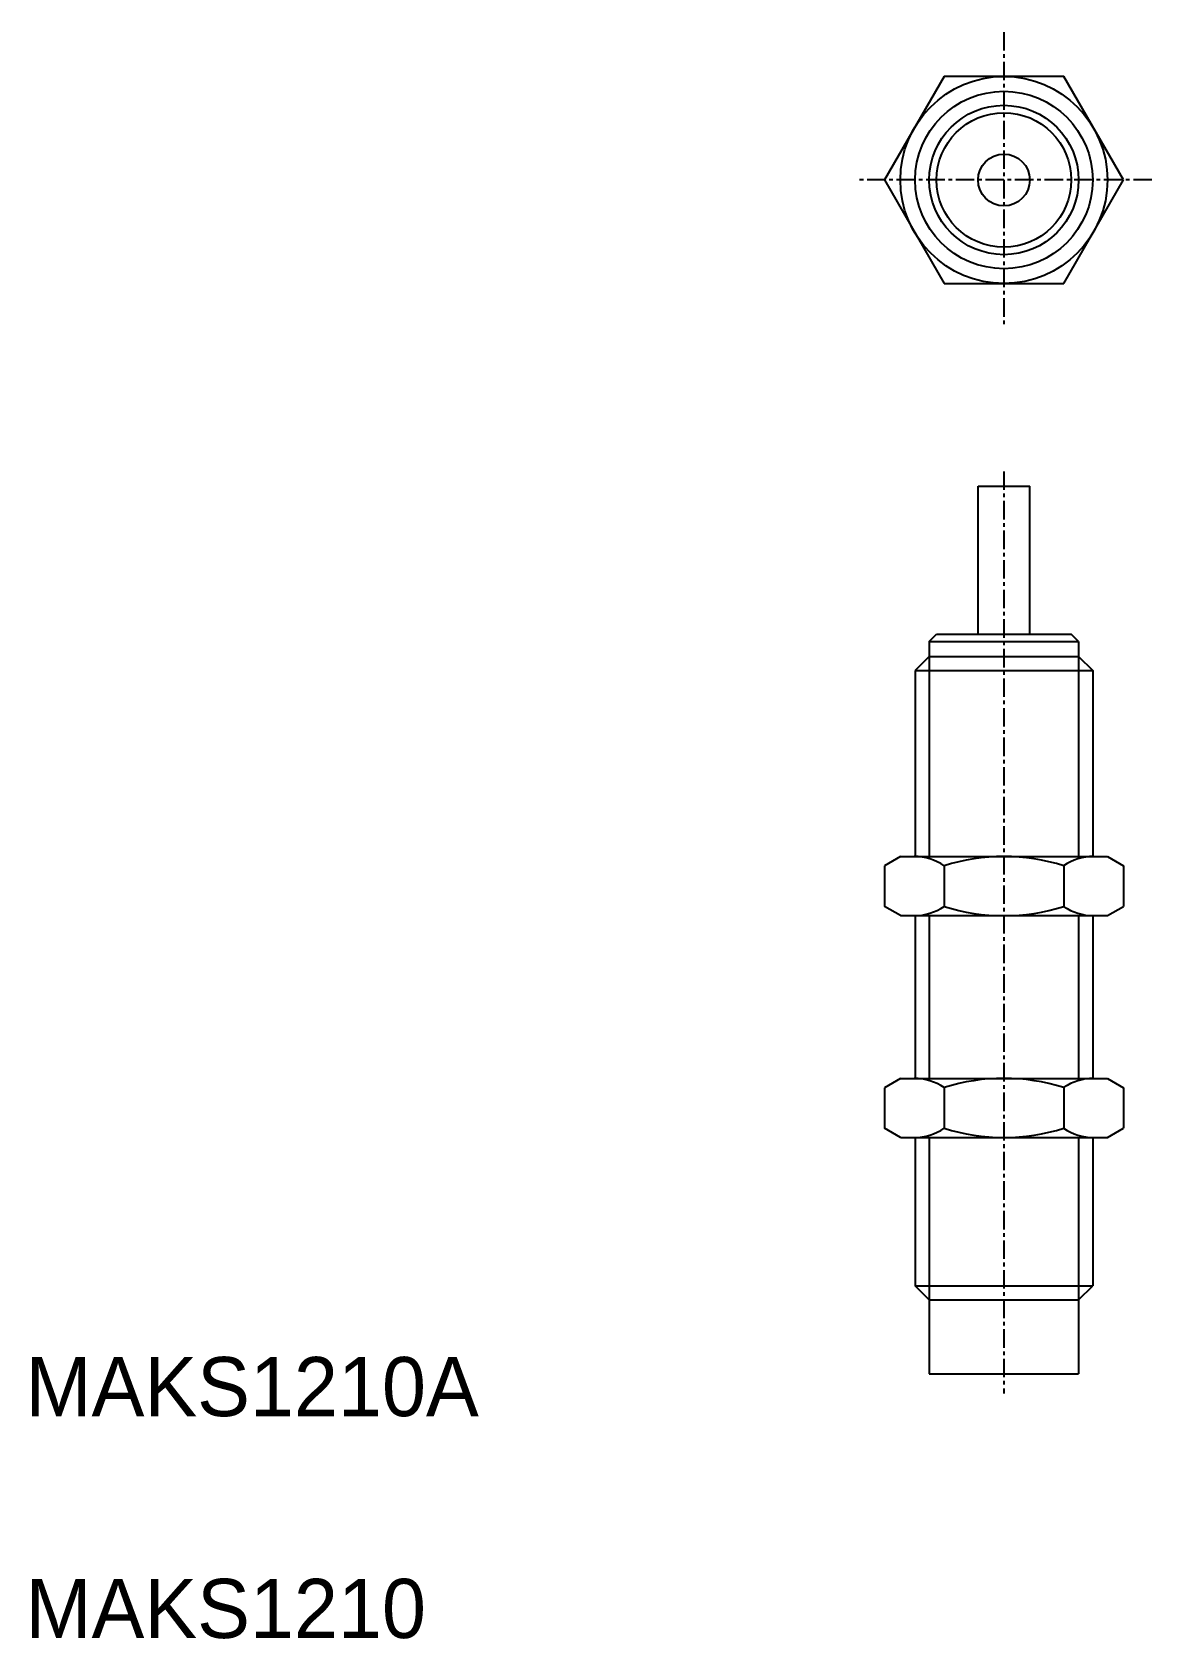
# Model space of a CAD drawing. Extents: x 10 to 86, y 10 to 119.
import ezdxf

# ---------------------------------------------------------------- set-up
doc = ezdxf.new("R2010")
doc.units = 0
doc.linetypes.add('CENTER', pattern=[2, 1.25, -0.25, 0.25, -0.25])
doc.layers.get('0').update_dxf_attribs({"linetype": 'CONTINUOUS'})
doc.layers.add('CENTER', color=1, linetype='CENTER')

msp = doc.modelspace()

# ---------------------------------------------------------------- linework, layer by layer
at = {"color": 7, "linetype": 'CONTINUOUS'}
for p, q in [((72.08, 115.58), (68.04, 108.58)), ((80.16, 115.58), (72.08, 115.58)), ((84.2, 108.58), (80.16, 115.58)), ((68.04, 108.58), (72.08, 101.58)), ((80.16, 101.58), (84.2, 108.58)), ((72.08, 101.58), (80.16, 101.58)), ((74.37, 77.87), (74.37, 87.87)), ((74.37, 87.87), (77.87, 87.87)), ((77.87, 77.87), (77.87, 87.87)), ((71.07, 77.37), (71.57, 77.87)), ((71.07, 77.37), (81.17, 77.37)), ((71.07, 77.37), (71.07, 76.37)), ((71.57, 77.87), (80.67, 77.87)), ((81.17, 77.37), (80.67, 77.87)), ((81.17, 77.37), (81.17, 76.37)), ((71.07, 76.37), (70.12, 75.42)), ((71.07, 76.37), (81.17, 76.37)), ((81.17, 76.37), (82.12, 75.42)), ((70.12, 75.42), (70.12, 62.84)), ((70.12, 75.42), (82.12, 75.42)), ((82.12, 75.42), (82.12, 62.84)), ((69.12, 62.84), (68.04, 62.21)), ((68.04, 62.21), (68.04, 59.47)), ((69.12, 62.84), (83.12, 62.84)), ((72.08, 62.21), (72.08, 59.47)), ((80.16, 62.21), (80.16, 59.47)), ((83.12, 62.84), (84.2, 62.21)), ((84.2, 62.21), (84.2, 59.47)), ((69.12, 58.84), (68.04, 59.47)), ((69.12, 58.84), (83.12, 58.84)), ((70.12, 58.84), (70.12, 47.84)), ((82.12, 58.84), (82.12, 47.84)), ((83.12, 58.84), (84.2, 59.47)), ((69.12, 47.84), (68.04, 47.21)), ((69.12, 47.84), (83.12, 47.84)), ((83.12, 47.84), (84.2, 47.21)), ((68.04, 47.21), (68.04, 44.47)), ((72.08, 47.21), (72.08, 44.47)), ((80.16, 47.21), (80.16, 44.47)), ((84.2, 47.21), (84.2, 44.47)), ((69.12, 43.84), (68.04, 44.47)), ((69.12, 43.84), (83.12, 43.84)), ((70.12, 43.84), (70.12, 33.81)), ((82.12, 43.84), (82.12, 33.81)), ((83.12, 43.84), (84.2, 44.47)), ((70.12, 33.81), (82.12, 33.81)), ((71.07, 32.87), (70.12, 33.81)), ((81.17, 32.87), (82.12, 33.81)), ((71.07, 32.87), (81.17, 32.87)), ((71.07, 32.87), (71.07, 27.87)), ((73.42, 32.87), (73.42, 32.87)), ((76.12, 32.87), (76.12, 32.87)), ((81.17, 32.87), (81.17, 27.87)), ((71.07, 27.87), (81.17, 27.87))]:
    msp.add_line(p, q, dxfattribs=at)
at = {"color": 3, "linetype": 'CONTINUOUS'}
for p, q in [((71.07, 76.37), (71.07, 62.84)), ((81.17, 76.37), (81.17, 62.84)), ((71.07, 58.84), (71.07, 47.84)), ((81.17, 58.84), (81.17, 47.84)), ((71.07, 43.84), (71.07, 32.87)), ((81.17, 43.84), (81.17, 32.87))]:
    msp.add_line(p, q, dxfattribs=at)
at = {"color": 7, "linetype": 'CONTINUOUS'}
for radius in [7, 6, 4.55, 1.75]:
    msp.add_circle((76.12, 108.58), radius, dxfattribs=at)
at = {"color": 3, "linetype": 'CONTINUOUS'}
msp.add_circle((76.12, 108.58), 5.05, dxfattribs=at)
at = {"color": 7, "linetype": 'CONTINUOUS'}
for centre, radius, start, end in [((70.06, 59.26), 3.58, 55.6158, 90), ((76.12, 49.47), 13.37, 72.412, 107.588), ((82.18, 59.26), 3.58, 90, 124.3842), ((70.06, 62.42), 3.58, 270, 304.3842), ((76.12, 72.21), 13.37, 252.412, 287.588), ((82.18, 62.42), 3.58, 235.6158, 270), ((70.06, 44.26), 3.58, 55.6158, 90), ((76.12, 34.47), 13.37, 72.412, 107.588), ((82.18, 44.26), 3.58, 90, 124.3842), ((70.06, 47.42), 3.58, 270, 304.3842), ((76.12, 57.21), 13.37, 252.412, 287.588), ((82.18, 47.42), 3.58, 235.6158, 270)]:
    msp.add_arc(centre, radius, start, end, dxfattribs=at)
at = {"layer": 'CENTER', "color": 1, "linetype": 'CENTER'}
for p, q in [((76.12, 118.58), (76.12, 98.58)), ((86.12, 108.58), (66.12, 108.58)), ((76.12, 88.88), (76.12, 26.54))]:
    msp.add_line(p, q, dxfattribs=at)

# ---------------------------------------------------------------- texts
at = {"color": 7, "linetype": 'CONTINUOUS'}
for s, p in [('MAKS1210A', (10, 25)), ('MAKS1210', (10, 10))]:
    msp.add_text(s, height=4, dxfattribs=at).set_placement(p)

doc.saveas('drawing.dxf')
